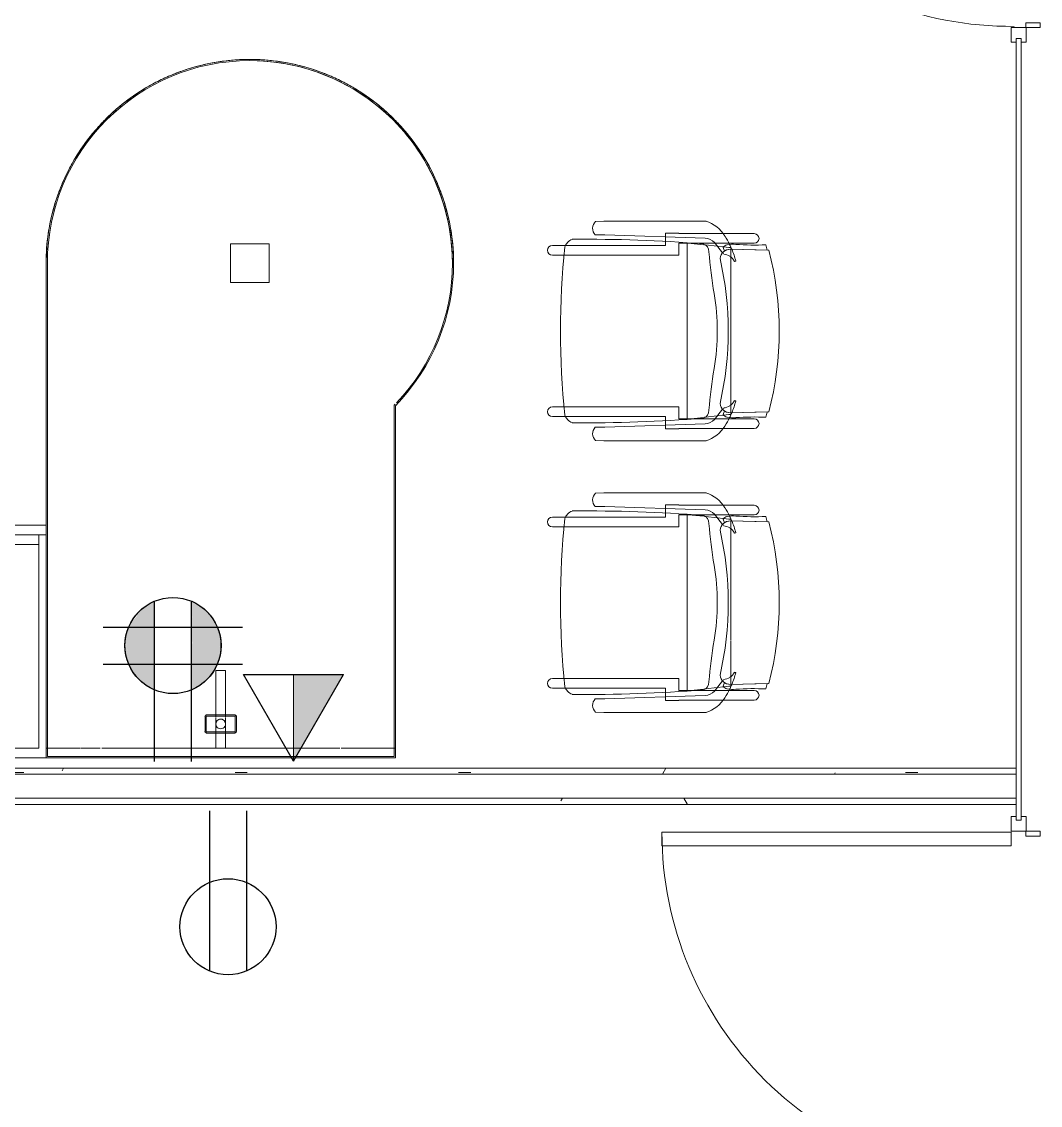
# Model space of a CAD drawing. Header units: inches. Extents: x 0 to 2535, y 0 to 2052.
# Drawn here: x 723 to 828, y 1878 to 1989.7 of the extents above; entities that cross this region are included whole.
import ezdxf

# ---------------------------------------------------------------- set-up
doc = ezdxf.new("R2010")
doc.units = ezdxf.units.IN
doc.header["$MEASUREMENT"] = 0
for name, color, linetype, lineweight in [('A-ANNO-NOTE', 131, 'Continuous', 9), ('A-DOOR', 31, 'Continuous', 13), ('A-WALL', 113, 'Continuous', 13), ('A-WALL-PATT', 111, 'Continuous', 13), ('I-FURN', 30, 'Continuous', 9), ('I-FURN-PNLS', 30, 'Continuous', 9), ('I-WALL', 2, 'Continuous', 13)]:
    doc.layers.add(name, color=color, linetype=linetype, lineweight=lineweight)
pattern_1 = [(0, (0, 0), (30.72, 7.68), [1.267, -21.773, 1.267, -21.773, -122.88]), (0, (0, 0), (30.72, 7.68), [-46.08, 1.267, -44.813, 1.267, -21.773, -53.76]), (0, (0, 0), (30.72, 7.68), [-115.2, 1.267, -14.093, 1.267, -37.133]), (120, (11.52, 3.84), (-22.011075, 22.7643), [1.267, -21.773, 1.267, -21.773, -122.88]), (120, (11.52, 3.84), (-22.011075, 22.7643), [-46.08, 1.267, -44.813, 1.267, -21.773, -53.76]), (120, (11.52, 3.84), (-22.011075, 22.7643), [-115.2, 1.267, -14.093, 1.267, -37.133]), (240, (15.36, 19.2), (-8.708925, -30.4443), [1.267, -21.773, 1.267, -21.773, -122.88]), (240, (15.36, 19.2), (-8.708925, -30.4443), [-46.08, 1.267, -44.813, 1.267, -21.773, -53.76]), (240, (15.36, 19.2), (-8.708925, -30.4443), [-115.2, 1.267, -14.093, 1.267, -37.133])]

# ---------------------------------------------------------------- blocks, each defined once
blk = doc.blocks.new('Door - Single - Full Lite-7789768-Level 07  POWER _ SIGNAL')
at = {"layer": 'A-DOOR', "lineweight": 9}
for p, q in [((-14.13, 2.14), (-13.63, 2.14)), ((-14.13, 0.68), (-14.13, 2.14)), ((-13.63, 2.14), (-13.63, 0.64)), ((21.62, 2.14), (22.12, 2.14)), ((21.62, 0.64), (21.62, 2.14)), ((22.12, 2.14), (22.12, 0.68)), ((-15.63, 0.68), (-14.13, 0.68)), ((-15.63, 0.16), (-15.63, 0.68)), ((-14.13, 0.64), (-14.13, -0.86)), ((-13.63, 0.64), (-14.13, 0.64)), ((22.12, 0.64), (21.62, 0.64)), ((22.12, 0.68), (23.62, 0.68)), ((22.12, -0.86), (22.12, 0.64)), ((23.62, 0.68), (23.62, 0.16)), ((-15.63, -0.86), (-15.63, -0.34)), ((-14.13, -0.86), (-15.63, -0.86)), ((23.62, -0.86), (22.12, -0.86)), ((23.62, -0.34), (23.62, -0.86))]:
    blk.add_line(p, q, dxfattribs=at)
at = {"layer": 'A-DOOR'}
for p, q in [((-12.63, -0.86), (-14.01, -0.86)), ((-14.01, -0.86), (-14.01, -36.86)), ((-12.63, -36.86), (-12.63, -0.86)), ((-14.01, -36.86), (-12.63, -36.86))]:
    blk.add_line(p, q, dxfattribs=at)
at = {"layer": 'A-DOOR', "lineweight": 9}
blk.add_arc((-14.01, -0.86), 36, 270, 0.5, dxfattribs=at)
blk = doc.blocks.new('Zira Wksta 12 - Type 1-V23-Level 07  POWER _ SIGNAL')
at = {"layer": 'I-FURN'}
for p, q in [((-49, -13), (-53, -13)), ((-53, -13), (-53, -17)), ((-53, -17), (-53, -13)), ((-53, -13), (-49, -13)), ((-49, -17), (-49, -13)), ((-49, -13), (-49, -17)), ((-53, -17), (-49, -17)), ((-49, -17), (-53, -17))]:
    blk.add_line(p, q, dxfattribs=at)
at = {"layer": 'I-FURN-PNLS'}
for p, q in [((-36.3, 0), (0, 0)), ((0, 0), (-36.3, 0)), ((-36.3, 0), (0, 0)), ((0, 0), (-1, 0)), ((-1, 0), (-1, -0.12)), ((-1, -0.12), (-1, 0)), ((-1, 0), (0, 0)), ((0, 0), (0, -36)), ((0, -36), (0, 0)), ((0, 0), (0, -36)), ((0, -36), (0, 0)), ((0, 0), (0, -36)), ((-36.35, -0.13), (-0.13, -0.13)), ((-0.13, -0.13), (-36.35, -0.13)), ((-0.13, -0.13), (-36.35, -0.13)), ((-36.35, -0.13), (-0.13, -0.13)), ((-36.3, 0), (0, 0)), ((-1, -0.13), (-1, -3.57)), ((-1, -3.57), (-1, -0.13)), ((-0.13, -0.13), (-0.13, -35.87)), ((-0.13, -35.87), (-0.13, -0.13)), ((-0.13, -35.87), (-0.13, -0.13)), ((-0.13, -0.13), (-0.13, -35.87)), ((0, 0), (0, -36)), ((-1, -3.6), (-1, -5.58)), ((-1, -5.58), (-1, -3.6)), ((-1, -5.74), (-1, -30.26)), ((-1, -17.5), (-1, -5.74)), ((-4.44, -16.56), (-4.44, -19.44)), ((-4.44, -19.44), (-4.44, -16.56)), ((-4.31, -16.56), (-4.31, -16.71)), ((-4.31, -16.71), (-4.31, -16.56)), ((-4.31, -16.75), (-4.31, -16.85)), ((-4.31, -16.85), (-4.31, -16.75)), ((-2.75, -16.37), (-4.25, -16.37)), ((-4.25, -16.37), (-2.75, -16.37)), ((-4.18, -16.5), (-4.25, -16.5)), ((-4.25, -16.5), (-4.18, -16.5)), ((-2.83, -16.5), (-4.17, -16.5)), ((-4.17, -16.5), (-2.83, -16.5)), ((-2.75, -16.5), (-2.82, -16.5)), ((-2.82, -16.5), (-2.75, -16.5)), ((-2.69, -16.71), (-2.69, -16.56)), ((-2.69, -16.56), (-2.69, -16.71)), ((-2.69, -16.85), (-2.69, -16.75)), ((-2.69, -16.75), (-2.69, -16.85)), ((-2.56, -19.44), (-2.56, -16.56)), ((-2.56, -16.56), (-2.56, -19.44)), ((-7.55, -17.5), (-9, -17.5)), ((-9, -17.5), (-9, -18.5)), ((-9, -18.5), (-9, -17.5)), ((-9, -17.5), (-7.55, -17.5)), ((-4.44, -17.5), (-7.53, -17.5)), ((-7.53, -17.5), (-4.44, -17.5)), ((-4.31, -17.5), (-4.44, -17.5)), ((-4.44, -17.5), (-4.31, -17.5)), ((-4.31, -16.86), (-4.31, -19.25)), ((-4.31, -19.25), (-4.31, -16.86)), ((-4.15, -17.5), (-4.31, -17.5)), ((-4.31, -17.5), (-4.15, -17.5)), ((-3.64, -17.5), (-4.11, -17.5)), ((-4.11, -17.5), (-3.64, -17.5)), ((-3.36, -17.5), (-3.64, -17.5)), ((-3.64, -17.5), (-3.36, -17.5)), ((-2.89, -17.5), (-3.36, -17.5)), ((-3.36, -17.5), (-2.89, -17.5)), ((-2.69, -17.5), (-2.85, -17.5)), ((-2.85, -17.5), (-2.69, -17.5)), ((-2.69, -19.25), (-2.69, -16.86)), ((-2.69, -16.86), (-2.69, -19.25)), ((-2.56, -17.5), (-2.69, -17.5)), ((-2.69, -17.5), (-2.56, -17.5)), ((-1, -17.5), (-2.56, -17.5)), ((-2.56, -17.5), (-1, -17.5)), ((-1, -18.5), (-1, -17.5)), ((-1, -17.5), (-1, -18.5)), ((-1, -18.5), (-1, -17.5)), ((-9, -18.5), (-5.89, -18.5)), ((-5.89, -18.5), (-9, -18.5)), ((-5.87, -18.5), (-4.44, -18.5)), ((-4.44, -18.5), (-5.87, -18.5)), ((-4.44, -18.5), (-4.31, -18.5)), ((-4.31, -18.5), (-4.44, -18.5)), ((-4.31, -18.5), (-4.15, -18.5)), ((-4.15, -18.5), (-4.31, -18.5)), ((-4.11, -18.5), (-3.64, -18.5)), ((-3.64, -18.5), (-4.11, -18.5)), ((-3.64, -18.5), (-3.36, -18.5)), ((-3.36, -18.5), (-3.64, -18.5)), ((-3.36, -18.5), (-2.89, -18.5)), ((-2.89, -18.5), (-3.36, -18.5)), ((-2.85, -18.5), (-2.69, -18.5)), ((-2.69, -18.5), (-2.85, -18.5)), ((-2.69, -18.5), (-2.56, -18.5)), ((-2.56, -18.5), (-2.69, -18.5)), ((-2.56, -18.5), (-1, -18.5)), ((-1, -18.5), (-2.56, -18.5)), ((-1, -30.26), (-1, -18.5)), ((-4.31, -19.29), (-4.31, -19.44)), ((-4.31, -19.44), (-4.31, -19.29)), ((-4.25, -19.5), (-4.18, -19.5)), ((-4.18, -19.5), (-4.25, -19.5)), ((-4.25, -19.62), (-2.75, -19.62)), ((-2.75, -19.62), (-4.25, -19.62)), ((-4.17, -19.5), (-2.83, -19.5)), ((-2.83, -19.5), (-4.17, -19.5)), ((-2.82, -19.5), (-2.75, -19.5)), ((-2.75, -19.5), (-2.82, -19.5)), ((-2.69, -19.44), (-2.69, -19.29)), ((-2.69, -19.29), (-2.69, -19.44)), ((-1, -30.42), (-1, -32.4)), ((-1, -32.4), (-1, -30.42)), ((-1, -32.44), (-1, -35.87)), ((-1, -35.87), (-1, -32.44)), ((-0.13, -35.87), (-51, -35.87)), ((-51, -35.87), (-0.13, -35.87)), ((-51, -35.87), (-0.13, -35.87)), ((-0.13, -35.87), (-51, -35.87)), ((0, -36), (-51, -36)), ((0, -36), (-51, -36)), ((-51, -36), (0, -36)), ((-51, -36), (-24, -36)), ((0, -36), (-24, -36)), ((-24, -36), (-24, -84)), ((-24, -36), (-24, -84)), ((0, -36), (-24, -36)), ((-24, -36), (0, -36)), ((-24, -84), (-24, -36)), ((-24, -36), (-24, -84)), ((-23, -36), (-24, -36)), ((-24, -36), (-23, -36)), ((-24, -84), (-24, -36)), ((-24, -36), (0, -36)), ((-23, -36.75), (-23, -36)), ((-23, -36), (-23, -36.75)), ((0, -36), (-23, -36)), ((-23, -36), (-23, -36.75)), ((-23, -36.75), (-23, -36)), ((-23, -36), (-1, -36)), ((-23, -36.75), (-23, -83.25)), ((-23, -83.25), (-23, -36.75)), ((-22, -36.75), (-23, -36.75)), ((-23, -36.75), (-22, -36.75)), ((-23, -36.75), (-23, -83.25)), ((-1, -36.75), (-23, -36.75)), ((-23, -36.75), (-1, -36.75)), ((-23, -83.25), (-23, -36.75)), ((-23, -83.25), (-23, -36.75)), ((-23, -36.75), (-23, -83.25)), ((-23, -36.75), (-1, -36.75)), ((-1, -36.75), (-23, -36.75)), ((-22, -36.75), (-22, -83.25)), ((-22, -83.25), (-22, -36.75)), ((-1, -36.75), (-22, -36.75)), ((-22, -36.75), (-1, -36.75)), ((-22, -36.75), (-22, -83.25)), ((-22, -83.25), (-22, -36.75)), ((-1, -35.88), (-1, -36)), ((-1, -36), (-1, -35.88)), ((-1, -36), (0, -36)), ((-1, -36), (0, -36)), ((0, -36), (-1, -36)), ((-1, -36.75), (-1, -83.25)), ((-1, -83.25), (-1, -36.75)), ((-1, -83.25), (-1, -36.75)), ((-1, -36.75), (-1, -83.25)), ((-1, -36.75), (-1, -83.25)), ((-1, -83.25), (-1, -36.75)), ((0, -84), (0, -36)), ((0, -84), (0, -36)), ((0, -36), (0, -84)), ((0, -84), (0, -36)), ((0, -36), (0, -84))]:
    blk.add_line(p, q, dxfattribs=at)
for centre, radius, start, end in [((-51, -15), 21, 90, 270), ((-51, -15), 21, 90, 270), ((-51, -15), 20.87, 90, 180), ((-51, -15), 20.87, 90, 180), ((-51, -15), 20.87, 90, 180), ((-51, -15), 20.87, 90, 122.7273), ((-51, -15), 21, 101.1684, 106.7644), ((-51, -15), 21, 101.1684, 106.7644), ((-51, -15), 21, 98.382, 101.1684), ((-51, -15), 21, 98.382, 101.1684), ((-51, -15), 21, 90, 98.382), ((-51, -15), 21, 90, 98.382), ((-51, -15), 21, 45.5847, 90), ((-51, -15), 21, 45.5847, 90), ((-51, -15), 21, 45.5847, 90), ((-51, -15), 21, 45.5847, 90), ((-51, -15), 20.88, 46.3945, 90), ((-51, -15), 20.88, 46.3945, 90), ((-51, -15), 20.88, 46.3945, 90), ((-51, -15), 20.88, 46.3945, 90), ((-51, -15), 21, 110.1031, 115.1473), ((-51, -15), 21, 110.1031, 115.1473), ((-51, -15), 21, 106.7644, 110.1031), ((-51, -15), 21, 106.7644, 110.1031), ((-51, -15), 21, 118.7187, 123.5308), ((-51, -15), 21, 118.7187, 123.5308), ((-51, -15), 21, 115.1473, 118.7187), ((-51, -15), 21, 115.1473, 118.7187), ((-51, -15), 20.87, 122.7273, 147.2727), ((-51, -15), 21, 123.5308, 127.228), ((-51, -15), 21, 123.5308, 127.228), ((-51, -15), 21, 127.228, 131.8587), ((-51, -15), 21, 127.228, 131.8587), ((-51, -15), 21, 131.915, 135.6889), ((-51, -15), 21, 131.915, 135.6889), ((-51, -15), 21, 135.6889, 140.3), ((-51, -15), 21, 135.6889, 140.3), ((-51, -15), 20.88, 45.6338, 45.8727), ((-51, -15), 20.88, 45.6338, 45.8727), ((-51, -15), 20.88, 45.6338, 45.8727), ((-51, -15), 20.88, 45.6338, 45.8727), ((-51, -15), 20.88, 45.4448, 45.6338), ((-51, -15), 20.88, 45.4448, 45.6338), ((-51, -15), 20.88, 45.4448, 45.6338), ((-51, -15), 20.88, 45.4448, 45.6338), ((-51, -15), 21, 140.3, 144.1238), ((-51, -15), 21, 140.3, 144.1238), ((-51, -15), 21, 144.1238, 148.6861), ((-51, -15), 21, 144.1238, 148.6861), ((-51, -15), 20.87, 147.2727, 180), ((-51, -15), 21, 148.6861, 152.5432), ((-51, -15), 21, 148.6861, 152.5432), ((-51, -15), 21, 152.5432, 157.0735), ((-51, -15), 21, 152.5432, 157.0735), ((-51, -15), 21, 158.9402, 160.9524), ((-51, -15), 21, 158.9402, 160.9524), ((-51, -15), 21, 157.0735, 158.8697), ((-51, -15), 21, 157.0735, 158.8697), ((-51, -15), 21, 160.9524, 165.4626), ((-51, -15), 21, 160.9524, 165.4626), ((-51, -15), 21, 165.4626, 169.3548), ((-51, -15), 21, 165.4626, 169.3548), ((-51, -15), 21, 169.3548, 173.8538), ((-51, -15), 21, 169.3548, 173.8538), ((-51, -15), 21, 173.8538, 177.7523), ((-51, -15), 21, 173.8538, 177.7523), ((-51, -15), 21, 177.7523, 180), ((-51, -15), 21, 177.7523, 180), ((-51, -15), 21, 180, 182.2477), ((-51, -15), 21, 180, 182.2477), ((-51, -15), 20.87, 180, 270), ((-51, -15), 20.87, 180, 270), ((-51, -15), 20.87, 180, 270), ((-51, -15), 20.87, 180, 270), ((-51, -15), 21, 182.2477, 186.1462), ((-51, -15), 21, 182.2477, 186.1462), ((-4.25, -16.56), 0.188, 90, 180), ((-4.25, -16.56), 0.188, 165, 180), ((-4.25, -16.56), 0.187, 120, 165), ((-4.25, -16.56), 0.187, 105, 120), ((-4.25, -16.56), 0.0625, 90, 180), ((-4.25, -16.56), 0.0625, 90, 180), ((-4.25, -16.56), 0.188, 90, 105), ((-2.75, -16.56), 0.188, 360, 90), ((-2.75, -16.56), 0.188, 15, 90), ((-2.75, -16.56), 0.0625, 360, 90), ((-2.75, -16.56), 0.0625, 0, 90), ((-2.75, -16.56), 0.188, 0, 15), ((-51, -15), 21, 186.1462, 190.6452), ((-51, -15), 21, 186.1462, 190.6452), ((-3.5, -18), 0.5, 90, 270), ((-3.5, -18), 0.5, 120, 180), ((-3.5, -18), 0.5, 105, 120), ((-3.5, -18), 0.5, 90, 105), ((-3.5, -18), 0.5, 270, 90), ((-3.5, -18), 0.5, 270, 90), ((-51, -15), 21, 190.6452, 194.5374), ((-51, -15), 21, 190.6452, 194.5374), ((-3.5, -18), 0.5, 180, 195), ((-3.5, -18), 0.5, 195, 210), ((-3.5, -18), 0.5, 210, 270), ((-4.25, -19.44), 0.188, 180, 270), ((-4.25, -19.44), 0.188, 180, 195), ((-4.25, -19.44), 0.188, 195, 240), ((-4.25, -19.44), 0.188, 240, 270), ((-4.25, -19.44), 0.0625, 180, 270), ((-4.25, -19.44), 0.0625, 180, 210), ((-4.25, -19.44), 0.0625, 210, 225), ((-4.25, -19.44), 0.0625, 225, 240), ((-4.25, -19.44), 0.0625, 240, 255), ((-4.25, -19.44), 0.0625, 255, 270), ((-2.75, -19.44), 0.188, 270, 360), ((-2.75, -19.44), 0.0625, 270, 360), ((-2.75, -19.44), 0.187, 270, 345), ((-2.75, -19.44), 0.0625, 270, 285), ((-2.75, -19.44), 0.0625, 285, 300), ((-2.75, -19.44), 0.0625, 300, 0), ((-2.75, -19.44), 0.187, 345, 0), ((-51, -15), 21, 194.5374, 199.0476), ((-51, -15), 21, 194.5374, 199.0476), ((-51, -15), 21, 199.0476, 200.954), ((-51, -15), 21, 199.0476, 200.954), ((-51, -15), 21, 201.0598, 202.9265), ((-51, -15), 21, 201.0598, 202.9265), ((-51, -15), 21, 202.9265, 207.4568), ((-51, -15), 21, 202.9265, 207.4568), ((-51, -15), 21, 207.4568, 209.7141), ((-51, -15), 21, 207.4568, 209.7141), ((-51, -15), 21, 209.7632, 211.3139), ((-51, -15), 21, 209.7632, 211.3139), ((-51, -15), 21, 211.3139, 215.8762), ((-51, -15), 21, 211.3139, 215.8762), ((-51, -15), 21, 215.8762, 219.7), ((-51, -15), 21, 215.8762, 219.7), ((-51, -15), 21, 219.7, 224.3111), ((-51, -15), 21, 219.7, 224.3111), ((-51, -15), 21, 224.3111, 228.085), ((-51, -15), 21, 224.3111, 228.085), ((-51, -15), 21, 228.1413, 232.772), ((-51, -15), 21, 228.1413, 232.772), ((-51, -15), 21, 232.772, 236.4692), ((-51, -15), 21, 232.772, 236.4692), ((-51, -15), 21, 236.4692, 241.2813), ((-51, -15), 21, 236.4692, 241.2813), ((-51, -15), 21, 241.2813, 244.8527), ((-51, -15), 21, 241.2813, 244.8527), ((-51, -15), 21, 244.8527, 249.8969), ((-51, -15), 21, 244.8527, 249.8969), ((-51, -15), 21, 249.8969, 253.2356), ((-51, -15), 21, 249.8969, 253.2356), ((-51, -15), 21, 253.2356, 258.8316), ((-51, -15), 21, 253.2356, 258.8316), ((-51, -15), 21, 258.8316, 261.618), ((-51, -15), 21, 258.8316, 261.618), ((-51, -15), 21, 261.618, 270), ((-51, -15), 21, 261.618, 270)]:
    blk.add_arc(centre, radius, start, end, dxfattribs=at)
blk = doc.blocks.new('F-Haworth_Chair_X99-Seminar - X99 Seminar Chair with Glides-V24-Level 07  POWER _ SIGNAL')
at = {"layer": 'I-FURN'}
for p, q in [((-8.82, 9.44), (-8.82, 10.78)), ((-7.83, 10.78), (-7.83, 9.57)), ((7.83, 9.57), (7.83, 10.78)), ((8.82, 10.78), (8.82, 9.44)), ((-8.82, -0.89), (-8.82, 9.44)), ((-7.83, 9.57), (-7.83, -2.27)), ((7.83, -2.27), (7.83, 9.57)), ((8.82, 9.44), (8.82, -0.89)), ((-11.32, 5.48), (-11.3, 6.32)), ((-9.92, 6.36), (-9.92, 5.36)), ((9.92, 5.36), (9.92, 6.36)), ((11.3, 6.32), (11.32, 5.48)), ((-11.32, -5.06), (-11.32, 5.48)), ((-9.92, 5.36), (-9.57, -4.97)), ((9.57, -4.97), (9.92, 5.36)), ((11.32, 5.48), (11.32, -5.06)), ((-10.07, -0.89), (-9.71, -0.89)), ((-10.07, -2.27), (-10.07, -0.89)), ((-9.71, -0.89), (-9.2, -0.89)), ((-9.2, -0.89), (-8.82, -0.89)), ((8.82, -0.89), (9.2, -0.89)), ((9.2, -0.89), (9.71, -0.89)), ((9.71, -0.89), (10.07, -0.89)), ((10.07, -0.89), (10.07, -2.27)), ((-10.04, -2.27), (-10.07, -2.27)), ((-10.04, -4.99), (-10.04, -2.27)), ((-9.07, -3.12), (9.07, -3.12)), ((-9.07, -3.2), (-9.07, -3.12)), ((-8.9, -4.8), (-9.07, -3.2)), ((-9.04, -2.27), (-9.04, -3.12)), ((-7.83, -2.27), (-9.04, -2.27)), ((-9.04, -3.12), (-9.04, -3.43)), ((9.04, -2.27), (7.83, -2.27)), ((9.07, -3.2), (8.9, -4.8)), ((9.04, -3.12), (9.04, -2.27)), ((9.04, -3.43), (9.04, -3.12)), ((9.07, -3.12), (9.07, -3.2)), ((10.04, -2.27), (10.04, -4.99)), ((10.07, -2.27), (10.04, -2.27)), ((-9.04, -3.43), (-9.04, -3.62)), ((-9.04, -3.62), (-9.04, -5.99)), ((9.04, -3.62), (9.04, -3.43)), ((9.04, -5.99), (9.04, -3.62)), ((-10.04, -6.81), (-10.04, -5)), ((-8.88, -4.99), (-8.89, -4.91)), ((-8.75, -6.22), (-8.88, -4.99)), ((8.88, -4.99), (8.75, -6.22)), ((8.89, -4.91), (8.88, -4.99)), ((10.04, -5), (10.04, -6.81)), ((-9.13, -5.92), (-8.07, -6.77)), ((-9.04, -5.99), (-9.04, -7.4)), ((-8.68, -6.87), (-8.75, -6.22)), ((8.07, -6.77), (9.13, -5.92)), ((8.75, -6.22), (8.68, -6.87)), ((9.04, -7.4), (9.04, -5.99)), ((-10.04, -10.02), (-10.04, -6.81)), ((-9.04, -7.4), (-9.04, -10.02)), ((-8.62, -7.42), (-8.68, -6.87)), ((-8.6, -7.6), (-8.62, -7.43)), ((-8.61, -6.81), (-8.23, -6.95)), ((-8.49, -7.6), (-8.56, -7.6)), ((-8.42, -7.57), (-8.34, -11.37)), ((-8.34, -11.52), (-8.42, -7.57)), ((-7.65, -7.6), (-8.4, -7.6)), ((-8.03, -6.81), (-7.95, -6.87)), ((-3.92, -7.6), (-7.65, -7.6)), ((7.65, -7.6), (-3.88, -7.6)), ((8.4, -7.6), (7.65, -7.6)), ((7.95, -6.87), (8.03, -6.81)), ((8.23, -6.95), (8.61, -6.81)), ((8.34, -11.37), (8.42, -7.57)), ((8.42, -7.57), (8.34, -11.52)), ((8.56, -7.6), (8.49, -7.6)), ((8.62, -7.43), (8.6, -7.6)), ((8.68, -6.87), (8.62, -7.42)), ((9.04, -10.02), (9.04, -7.4)), ((10.04, -6.81), (10.04, -10.02)), ((-7.18, -7.99), (-7.21, -8.13)), ((7.21, -8.13), (7.18, -7.99))]:
    blk.add_line(p, q, dxfattribs=at)
for centre, radius, start, end in [((-8.32, 10.78), 0.495, 0, 180), ((8.32, 10.78), 0.495, 0, 180), ((-8.21, 8.28), 1.31, 110.0433, 159.9567), ((0, -75.01), 84.96, 84.1475, 95.8525), ((8.21, 8.28), 1.31, 20.0433, 69.9567), ((144.06, 7.32), 153.52, 179.4749, 184.5213), ((-144.06, 7.32), 153.52, 355.4787, 0.5251), ((-10.58, 5.68), 0.956, 45.8901, 138.1099), ((10.58, 5.68), 0.956, 41.8901, 134.1099), ((-7.87, -3.92), 3.63, 198.1789, 238.0478), ((-8.18, -4.9), 1.39, 182.8013, 227.1078), ((-8.24, -4.59), 0.763, 194.2338, 275.7662), ((-11.32, -48.08), 42.84, 79.9767, 85.7699), ((11.32, -48.08), 42.84, 94.2301, 100.0233), ((8.24, -4.59), 0.763, 264.2338, 345.7662), ((8.18, -4.9), 1.39, 312.8922, 357.1987), ((7.87, -3.92), 3.63, 301.9522, 341.8211), ((-7.37, -7.55), 1.05, 95.9554, 181.1786), ((0, 26.49), 33.83, 257.2285, 282.7715), ((0, 15.97), 22.19, 259.9767, 280.0233), ((7.37, -7.55), 1.05, 358.8214, 84.0446), ((-4.71, 1.15), 9.61, 238.0478, 243.9964), ((-5.2, -7.86), 3.74, 170.0936, 184.0143), ((-4.71, 1.15), 9.61, 243.9964, 246.4906), ((-8.28, -7.33), 0.613, 122.5427, 170.0936), ((-4.71, 1.15), 9.61, 246.6393, 247.073), ((-7.37, -7.55), 1.05, 145.2002, 181.1786), ((-4.71, 1.15), 9.61, 247.2631, 254.9334), ((-6.55, -6.76), 1.38, 185.0878, 212.4248), ((-6.55, -6.76), 1.38, 214.0187, 242.9497), ((6.55, -6.76), 1.38, 297.0503, 325.9813), ((4.71, 1.15), 9.61, 285.0666, 292.7369), ((6.55, -6.76), 1.38, 327.5752, 354.9122), ((7.37, -7.55), 1.05, 358.8214, 34.7998), ((4.71, 1.15), 9.61, 292.927, 293.3607), ((4.71, 1.15), 9.61, 293.5094, 296.0036), ((8.28, -7.33), 0.613, 9.9064, 57.4573), ((5.2, -7.86), 3.74, 355.9857, 9.9064), ((4.71, 1.15), 9.61, 296.0036, 301.9522), ((-36.06, -10.03), 27.2, 357.4882, 4.0143), ((36.06, -10.03), 27.2, 175.9857, 182.5118), ((-9.54, -10.02), 0.498, 180, 0), ((9.54, -10.02), 0.498, 180, 0), ((0, 20.73), 33.17, 254.4478, 255.4234), ((0, 20.29), 32.89, 255.304, 284.6925), ((0, 20.73), 33.17, 284.5766, 285.5522)]:
    blk.add_arc(centre, radius, start, end, dxfattribs=at)
blk = doc.blocks.new('F-Haworth_Chair_X99-Seminar - X99 Seminar Chair with Glides-V25-Level 07  POWER _ SIGNAL')
at = {"layer": 'I-FURN'}
for p, q in [((-8.82, 9.44), (-8.82, 10.78)), ((-7.83, 10.78), (-7.83, 9.57)), ((7.83, 9.57), (7.83, 10.78)), ((8.82, 10.78), (8.82, 9.44)), ((-8.82, -0.89), (-8.82, 9.44)), ((-7.83, 9.57), (-7.83, -2.27)), ((7.83, -2.27), (7.83, 9.57)), ((8.82, 9.44), (8.82, -0.89)), ((-11.32, 5.48), (-11.3, 6.32)), ((-9.92, 6.36), (-9.92, 5.36)), ((9.92, 5.36), (9.92, 6.36)), ((11.3, 6.32), (11.32, 5.48)), ((-11.32, -5.06), (-11.32, 5.48)), ((-9.92, 5.36), (-9.57, -4.97)), ((9.57, -4.97), (9.92, 5.36)), ((11.32, 5.48), (11.32, -5.06)), ((-10.07, -0.89), (-9.71, -0.89)), ((-10.07, -2.27), (-10.07, -0.89)), ((-9.71, -0.89), (-9.2, -0.89)), ((-9.2, -0.89), (-8.82, -0.89)), ((8.82, -0.89), (9.2, -0.89)), ((9.2, -0.89), (9.71, -0.89)), ((9.71, -0.89), (10.07, -0.89)), ((10.07, -0.89), (10.07, -2.27)), ((-10.04, -2.27), (-10.07, -2.27)), ((-10.04, -4.99), (-10.04, -2.27)), ((-9.07, -3.12), (9.07, -3.12)), ((-9.07, -3.2), (-9.07, -3.12)), ((-8.9, -4.8), (-9.07, -3.2)), ((-9.04, -2.27), (-9.04, -3.12)), ((-7.83, -2.27), (-9.04, -2.27)), ((-9.04, -3.12), (-9.04, -3.43)), ((9.04, -2.27), (7.83, -2.27)), ((9.07, -3.2), (8.9, -4.8)), ((9.04, -3.12), (9.04, -2.27)), ((9.04, -3.43), (9.04, -3.12)), ((9.07, -3.12), (9.07, -3.2)), ((10.04, -2.27), (10.04, -4.99)), ((10.07, -2.27), (10.04, -2.27)), ((-9.04, -3.43), (-9.04, -3.62)), ((-9.04, -3.62), (-9.04, -5.99)), ((9.04, -3.62), (9.04, -3.43)), ((9.04, -5.99), (9.04, -3.62)), ((-10.04, -6.81), (-10.04, -5)), ((-8.88, -4.99), (-8.89, -4.91)), ((-8.75, -6.22), (-8.88, -4.99)), ((8.88, -4.99), (8.75, -6.22)), ((8.89, -4.91), (8.88, -4.99)), ((10.04, -5), (10.04, -6.81)), ((-9.13, -5.92), (-8.07, -6.77)), ((-9.04, -5.99), (-9.04, -7.4)), ((-8.68, -6.87), (-8.75, -6.22)), ((8.07, -6.77), (9.13, -5.92)), ((8.75, -6.22), (8.68, -6.87)), ((9.04, -7.4), (9.04, -5.99)), ((-10.04, -10.02), (-10.04, -6.81)), ((-9.04, -7.4), (-9.04, -10.02)), ((-8.62, -7.42), (-8.68, -6.87)), ((-8.6, -7.6), (-8.62, -7.43)), ((-8.61, -6.81), (-8.23, -6.95)), ((-8.49, -7.6), (-8.56, -7.6)), ((-8.42, -7.57), (-8.34, -11.37)), ((-8.34, -11.52), (-8.42, -7.57)), ((-7.65, -7.6), (-8.4, -7.6)), ((-8.03, -6.81), (-7.95, -6.87)), ((7.65, -7.6), (-7.65, -7.6)), ((8.4, -7.6), (7.65, -7.6)), ((7.95, -6.87), (8.03, -6.81)), ((8.23, -6.95), (8.61, -6.81)), ((8.34, -11.37), (8.42, -7.57)), ((8.42, -7.57), (8.34, -11.52)), ((8.56, -7.6), (8.49, -7.6)), ((8.62, -7.43), (8.6, -7.6)), ((8.68, -6.87), (8.62, -7.42)), ((9.04, -10.02), (9.04, -7.4)), ((10.04, -6.81), (10.04, -10.02)), ((-7.18, -7.99), (-7.21, -8.13)), ((7.21, -8.13), (7.18, -7.99))]:
    blk.add_line(p, q, dxfattribs=at)
for centre, radius, start, end in [((-8.32, 10.78), 0.495, 0, 180), ((8.32, 10.78), 0.495, 0, 180), ((-8.21, 8.28), 1.31, 110.0433, 159.9567), ((0, -75.01), 84.96, 84.1475, 95.8525), ((8.21, 8.28), 1.31, 20.0433, 69.9567), ((144.06, 7.32), 153.52, 179.4749, 184.5213), ((-144.06, 7.32), 153.52, 355.4787, 0.5251), ((-10.58, 5.68), 0.956, 45.8901, 138.1099), ((10.58, 5.68), 0.956, 41.8901, 134.1099), ((-7.87, -3.92), 3.63, 198.1789, 238.0478), ((-8.18, -4.9), 1.39, 182.8013, 227.1078), ((-8.24, -4.59), 0.763, 194.2338, 275.7662), ((-11.32, -48.08), 42.84, 79.9767, 85.7699), ((11.32, -48.08), 42.84, 94.2301, 100.0233), ((8.24, -4.59), 0.763, 264.2338, 345.7662), ((8.18, -4.9), 1.39, 312.8922, 357.1987), ((7.87, -3.92), 3.63, 301.9522, 341.8211), ((-7.37, -7.55), 1.05, 95.9554, 181.1786), ((0, 26.49), 33.83, 257.2285, 282.7715), ((0, 15.97), 22.19, 259.9767, 280.0233), ((7.37, -7.55), 1.05, 358.8214, 84.0446), ((-4.71, 1.15), 9.61, 238.0478, 243.9964), ((-5.2, -7.86), 3.74, 170.0936, 184.0143), ((-4.71, 1.15), 9.61, 243.9964, 246.4906), ((-8.28, -7.33), 0.613, 122.5427, 170.0936), ((-4.71, 1.15), 9.61, 246.6393, 247.073), ((-7.37, -7.55), 1.05, 145.2002, 181.1786), ((-4.71, 1.15), 9.61, 247.2631, 254.9334), ((-6.55, -6.76), 1.38, 185.0878, 212.4248), ((-6.55, -6.76), 1.38, 214.0187, 242.9497), ((6.55, -6.76), 1.38, 297.0503, 325.9813), ((4.71, 1.15), 9.61, 285.0666, 292.7369), ((6.55, -6.76), 1.38, 327.5752, 354.9122), ((7.37, -7.55), 1.05, 358.8214, 34.7998), ((4.71, 1.15), 9.61, 292.927, 293.3607), ((4.71, 1.15), 9.61, 293.5094, 296.0036), ((8.28, -7.33), 0.613, 9.9064, 57.4573), ((5.2, -7.86), 3.74, 355.9857, 9.9064), ((4.71, 1.15), 9.61, 296.0036, 301.9522), ((-36.06, -10.03), 27.2, 357.4882, 4.0143), ((36.06, -10.03), 27.2, 175.9857, 182.5118), ((-9.54, -10.02), 0.498, 180, 0), ((9.54, -10.02), 0.498, 180, 0), ((0, 20.73), 33.17, 254.4478, 255.4234), ((0, 20.29), 32.89, 255.304, 284.6925), ((0, 20.73), 33.17, 284.5766, 285.5522)]:
    blk.add_arc(centre, radius, start, end, dxfattribs=at)

msp = doc.modelspace()

# ---------------------------------------------------------------- hatches: boundary and pattern name
at = {"layer": 'A-ANNO-NOTE'}
for points in [[(734.15, 1923.22), (736.55, 1929.94), (733.69, 1926.14), (733.76, 1925.66)], [(733.69, 1926.14), (736.55, 1929.94), (736.09, 1929.7)], [(733.69, 1926.14), (736.09, 1929.7), (734.27, 1927.86)], [(735.65, 1921.44), (736.55, 1929.94), (734.15, 1923.22)], [(734.34, 1927.98), (736.09, 1929.7), (734.63, 1928.41)], [(734.63, 1928.41), (736.09, 1929.7), (734.88, 1928.71)], [(734.88, 1928.71), (736.09, 1929.7), (735.15, 1928.99)], [(736.55, 1920.92), (736.55, 1929.94), (735.65, 1921.44)], [(736.67, 1920.86), (736.67, 1929.99), (736.55, 1929.94), (736.6, 1925.93)], [(736.67, 1920.86), (736.55, 1929.94), (736.55, 1920.92)], [(740.5, 1920.86), (740.62, 1929.94), (740.5, 1929.99), (740.5, 1925.93)], [(740.5, 1920.86), (740.62, 1920.92), (740.62, 1929.94), (740.57, 1925.93)], [(740.62, 1920.92), (743.02, 1923.22), (740.62, 1929.94), (740.62, 1925.93)], [(743.07, 1927.51), (741.08, 1929.7), (740.62, 1929.94)], [(743.02, 1923.22), (743.07, 1927.51), (740.62, 1929.94), (742.05, 1925.93)], [(742.54, 1928.41), (742.29, 1928.71), (741.08, 1929.7)], [(742.29, 1928.71), (742.02, 1928.99), (741.08, 1929.7)], [(742.02, 1928.99), (741.83, 1929.17), (741.08, 1929.7)], [(742.83, 1927.98), (742.54, 1928.41), (741.08, 1929.7)], [(743.07, 1927.51), (742.83, 1927.98), (741.08, 1929.7)], [(733.69, 1926.14), (734.27, 1927.86), (733.95, 1927.15)], [(743.02, 1923.22), (743.48, 1926.14), (743.07, 1927.51), (743.05, 1925.93)], [(743.48, 1926.14), (743.41, 1926.53), (743.07, 1927.51)], [(733.76, 1924.33), (733.67, 1925.93), (733.64, 1925.36)], [(734.15, 1923.22), (733.7, 1925.93), (733.76, 1924.31)], [(743.02, 1923.22), (743.48, 1924.71), (743.45, 1925.93)], [(743.48, 1924.71), (743.53, 1925.49), (743.48, 1925.93)], [(743.02, 1923.22), (743.41, 1924.33), (743.48, 1924.71)], [(743.02, 1923.22), (743.22, 1923.7), (743.38, 1924.2)], [(735.65, 1921.44), (734.15, 1923.22), (735.06, 1921.95)], [(735.06, 1921.95), (734.15, 1923.22), (734.63, 1922.45)], [(740.62, 1920.92), (742.2, 1922.05), (743.02, 1923.22)], [(742.2, 1922.05), (742.54, 1922.45), (743.02, 1923.22)], [(751, 1913.52), (756.16, 1922.45), (751, 1922.45)], [(740.62, 1920.92), (740.74, 1920.97), (742.2, 1922.05)], [(740.74, 1920.97), (741.08, 1921.16), (742.2, 1922.05)], [(741.08, 1921.16), (741.83, 1921.69), (742.2, 1922.05)], [(741.08, 1921.16), (741.41, 1921.37), (741.83, 1921.69)]]:
    msp.add_hatch(color=256, dxfattribs=at).paths.add_polyline_path(points, flags=0)
at = {"layer": 'A-WALL-PATT', "lineweight": 9}
h = msp.add_hatch(dxfattribs=at)
h.set_pattern_fill('FP_1', color=256, style=0, pattern_type=2)
h.set_pattern_definition(pattern_1)
h.paths.add_polyline_path([(744.66, 1912.19), (825.5, 1912.19), (825.5, 1912.81), (661.09, 1912.81), (661.09, 1912.19), (733.76, 1912.19)], flags=0)
h = msp.add_hatch(dxfattribs=at)
h.set_pattern_fill('FP_1', color=256, style=0, pattern_type=2)
h.set_pattern_definition(pattern_1)
h.paths.add_polyline_path([(825.5, 1909.06), (825.5, 1909.69), (661.09, 1909.69), (661.11, 1909.06), (810.01, 1909.06)], flags=0)

# ---------------------------------------------------------------- linework, layer by layer
at = {"layer": 'A-ANNO-NOTE'}
for p, q in [((736.67, 1920.86), (736.67, 1929.99)), ((740.5, 1929.99), (740.5, 1920.86)), ((751, 1913.52), (756.16, 1922.45)), ((756.16, 1922.45), (751, 1922.45)), ((751, 1922.45), (751, 1913.52))]:
    msp.add_line(p, q, dxfattribs=at)
at = {"layer": 'A-ANNO-NOTE', "lineweight": 30}
for p, q in [((736.67, 1913.47), (736.67, 1929.99)), ((740.5, 1913.47), (740.5, 1929.99)), ((731.41, 1927.34), (745.76, 1927.34)), ((731.41, 1923.51), (745.76, 1923.51)), ((751, 1913.52), (745.84, 1922.45)), ((745.84, 1922.45), (756.16, 1922.45)), ((751, 1913.52), (756.16, 1922.45)), ((742.34, 1908.41), (742.34, 1891.88)), ((746.17, 1908.41), (746.17, 1891.88)), ((746.17, 1908.41), (746.17, 1891.88))]:
    msp.add_line(p, q, dxfattribs=at)
for centre in [(738.59, 1925.43), (744.26, 1896.45)]:
    msp.add_circle(centre, 4.95, dxfattribs=at)
at = {"layer": 'A-ANNO-NOTE'}
for start, end in [(112.7756, 247.2244), (292.7756, 67.2244)]:
    msp.add_arc((738.59, 1925.43), 4.95, start, end, dxfattribs=at)
at = {"layer": 'A-WALL'}
for p, q in [((661.09, 1912.19), (825.5, 1912.19)), ((825.5, 1909.06), (825.5, 1912.81)), ((661.09, 1909.69), (825.5, 1909.69))]:
    msp.add_line(p, q, dxfattribs=at)
at = {"layer": 'I-WALL'}
for p, q in [((825.5, 1988), (825.5, 1912.81)), ((826, 1988), (825.5, 1988)), ((826, 1907.43), (826, 1988)), ((825.5, 1912.81), (661.09, 1912.81)), ((661.09, 1909.06), (825.5, 1909.06)), ((825.5, 1909.06), (825.5, 1907.43)), ((825.5, 1907.43), (826, 1907.43))]:
    msp.add_line(p, q, dxfattribs=at)

# ---------------------------------------------------------------- block references
at = {"layer": 'A-DOOR', "rotation": 269.9999999999999}
for p in [(825.84, 2011.24), (825.84, 1892.17)]:
    msp.add_blockref('Door - Single - Full Lite-7789768-Level 07  POWER _ SIGNAL', p, dxfattribs=at)
at = {"layer": 'I-FURN'}
for name, p, rotation in [('Zira Wksta 12 - Type 1-V23-Level 07  POWER _ SIGNAL', (761.51, 1913.85), 269.9999999999998), ('F-Haworth_Chair_X99-Seminar - X99 Seminar Chair with Glides-V25-Level 07  POWER _ SIGNAL', (788.47, 1957.85), 90.00000000000001), ('F-Haworth_Chair_X99-Seminar - X99 Seminar Chair with Glides-V24-Level 07  POWER _ SIGNAL', (788.47, 1929.85), 90.00000000000001)]:
    msp.add_blockref(name, p, dxfattribs=dict(at, rotation=rotation))

doc.saveas('drawing.dxf')
